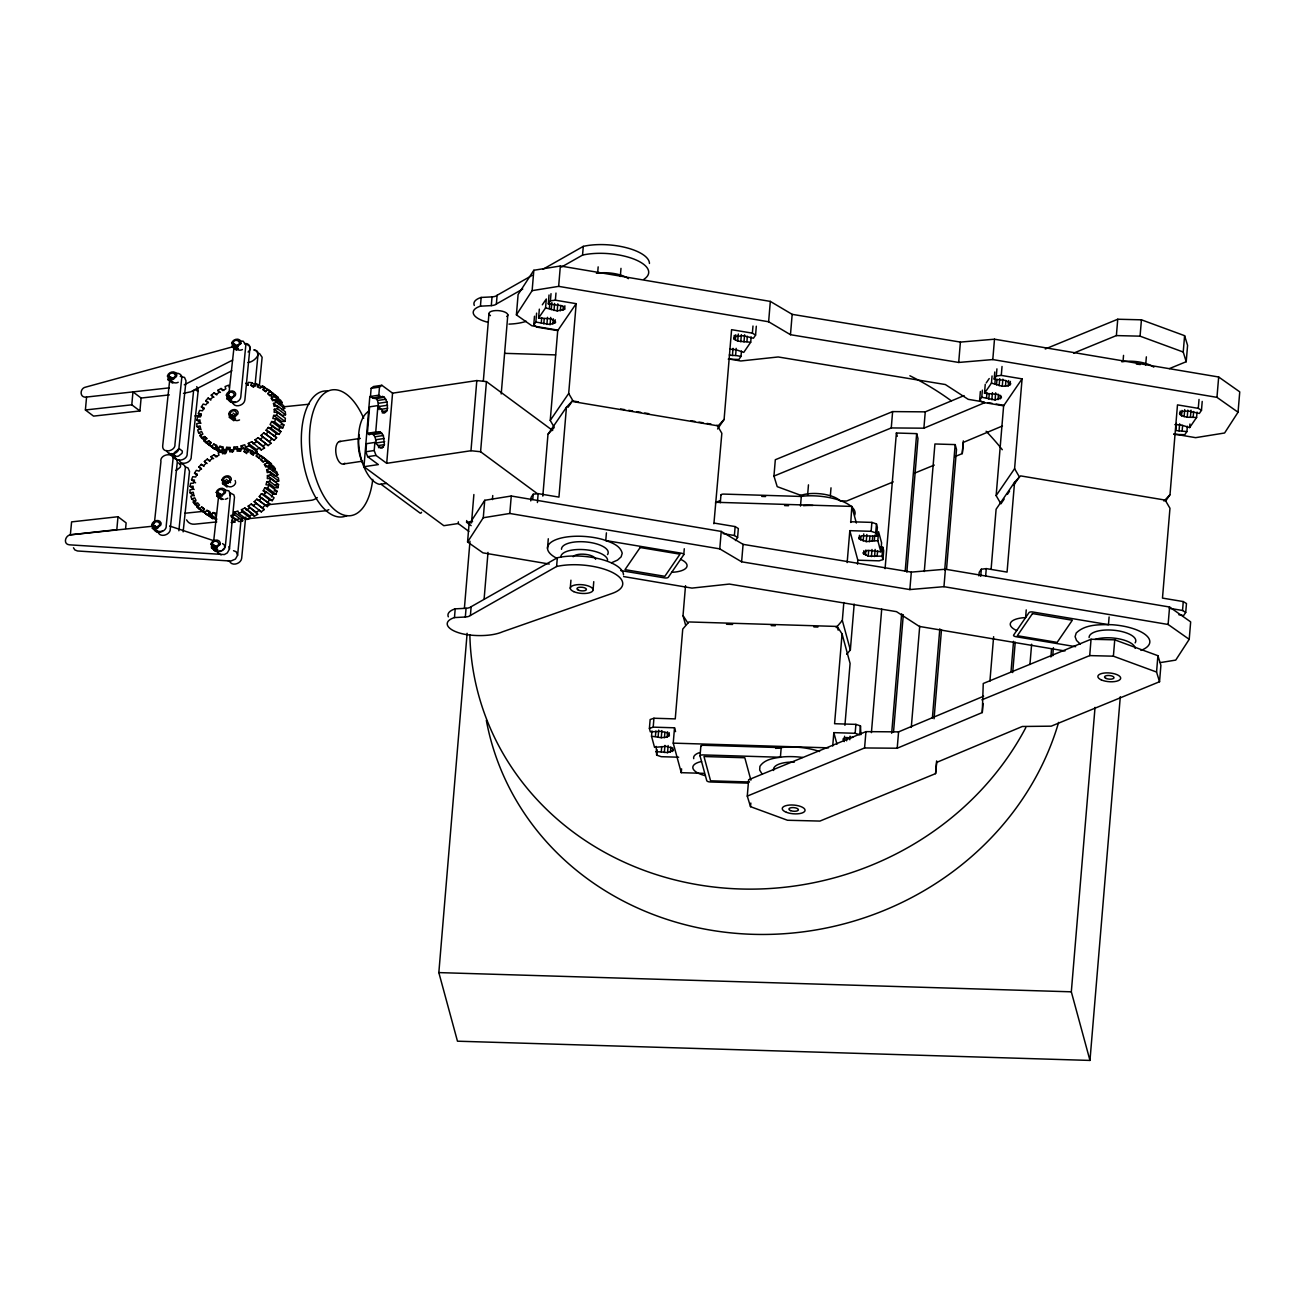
<?xml version="1.0" encoding="UTF-8"?>
<svg xmlns="http://www.w3.org/2000/svg" width="1305" height="1305" viewBox="0 0 1305 1305"><rect width="100%" height="100%" fill="white"/><g stroke="black" fill="none" stroke-linecap="round" stroke-linejoin="round"><path stroke-width="1.5" d="M379.168 409.574L377.536 400.488L376.052 398.547L372.904 398.237L370.457 396.426L371.126 388.335L373.507 386.525L381.859 385.285L392.56 393.164L476.814 380.571L486.439 381.598L552.684 430.52M382.773 396.508L381.256 396.981L378.825 395.187L369.804 396.573L363.965 466.717L378.352 464.58L367.651 456.685L365.84 451.775L366.526 443.684L374.878 442.428L380.62 448.055L382.202 448.088L384.404 444.63L383.376 435.511L380.391 432.037L369.136 434.581L367.39 433.276L369.592 406.834L377.944 405.578L384.078 412.804L386.835 410.863L387.52 408.334L387.014 402.022L384.404 397.307L382.773 396.508L374.421 397.764M153.941 527.351C153.517 535.442 167.122 532.456 166.241 525.491L172.88 460.453C175.18 451.481 159.226 453.977 160.923 461.791L154.365 523.387M174.886 455.282C174.462 463.357 188.067 460.388 187.186 453.422L193.629 390.358M267.443 475.591L275.6 481.741L278.699 481.039L270.543 474.89L267.443 475.591L267.313 478.609L270.38 478.429L278.536 484.579L278.047 487.63L274.964 487.825L266.824 481.675L265.975 484.742L268.912 485.069L277.052 491.218L275.861 494.269L272.924 493.943L264.784 487.793L263.251 490.794L265.975 492.85M274.295 409.313L282.451 415.463L285.534 414.762L277.394 408.628L274.295 409.313L274.164 412.347L277.231 412.152L285.387 418.301L284.882 421.368L281.815 421.548L273.659 415.414L272.827 418.481L275.747 418.807L283.903 424.941L282.712 427.991L279.776 427.665L271.636 421.531L270.102 424.517L280.934 431.482L279.091 434.402L276.415 433.586L268.259 427.436L266.122 430.242L276.595 437.681L274.181 440.34L263.708 432.917L261.033 435.43L271.048 443.276L268.145 445.592L258.113 437.746L255.013 439.867L264.524 448.072L261.228 449.948L251.718 441.743L248.293 443.39L249.092 445.723L257.232 451.873L253.708 453.243M537.138 493.502L480.583 451.742L470.975 450.731L386.704 463.324L376.019 455.429L374.209 450.535L374.878 442.428M377.504 433.325L375.742 432.037L377.944 405.578M378.825 395.187L379.494 387.096L381.859 385.285M386.704 463.324L392.56 393.164M468.903 531.429L458.218 523.533L458.365 521.821M454.466 617.575L465.33 617.02A8.809 3.36 4.8 0 0 470.42 615.438L556.599 566.5A41.14 15.693 4.8 0 1 611.866 572.177A41.14 15.693 4.8 0 1 612.061 593.465L502.425 631.848A36.556 13.947 4.8 0 1 466.097 634.556A25.268 9.641 4.8 0 1 448.137 626.498A25.268 9.641 4.8 0 1 454.466 617.575L455.2 608.848L466.064 608.293A8.809 3.36 4.8 0 0 471.138 606.711L557.317 557.773A41.14 15.693 4.8 0 1 600.431 559.127A41.14 15.693 4.8 0 1 623.48 574.852M487.564 322.188A25.268 9.641 4.8 0 1 480.436 306.169L481.154 297.442L492.034 296.887A8.809 3.36 4.8 0 0 497.107 295.289L532.277 275.322M470.975 450.731L476.814 380.571M471.154 525.67L466.57 522.294L466.717 520.565M549.275 564.037L482.964 552.847L467.565 541.999L469.017 524.545L484.742 500.288L511.266 496.014L721.225 531.429L743.083 544.348L911.314 572.112L945.407 569.225L1169.574 607.021L1190.666 621.881L1189.214 639.336L1175.74 660.102L1160.292 662.597M464.401 608.293L469.979 541.249M471.513 522.962L473.878 494.53M483.356 380.766L488.951 313.738M465.33 617.02L466.064 608.293M480.436 306.169L491.3 305.615L492.034 296.887M480.583 451.742L486.439 381.598M1120.294 696.74L1089.969 1060.427L457.468 1041.194L438.839 972.6L467.125 633.3M470.42 615.438L471.138 606.711M491.3 305.615A8.809 3.36 4.8 0 0 496.373 304.016L497.107 295.289M467.565 541.999L483.274 517.742L484.742 500.288M484.106 599.142L488.005 552.407M492.409 499.603L492.752 495.541M501.218 393.963L507.824 314.733M557.936 330.149L531.804 325.744L516.405 314.88L518.101 294.522L533.827 270.266L560.351 265.992L770.325 301.406L792.168 314.342L960.398 342.089L994.492 339.202L1218.674 376.998L1239.75 391.859L1238.054 412.217L1224.596 432.999L1195.625 437.664L1173.668 433.961M483.274 517.742L509.798 513.469L511.266 496.014M516.405 314.88L532.13 290.64L533.827 270.266M533.729 325.157L535.866 322.058L550.09 324.537L555.702 322.139L551.085 318.779L538.59 318.061L545.555 307.898L557.219 310.933L564.592 309.334L564.168 306.887L562.194 305.762L548.296 303.902L550.416 300.803L555.375 300.183L576.174 303.673L557.724 330.605L536.926 327.131L533.729 325.157L534.479 316.25M535.866 322.058L536.6 313.135M538.59 318.061L539.34 309.138M541.265 322.955L541.706 317.604M543.794 323.901L544.234 318.55M545.555 307.898L546.306 298.992L542.325 304.799M530.76 500.908L531.07 497.336L533.19 494.236L538.149 493.633L558.948 497.107L566.435 407.291L572.438 400.896L578.458 401.907M548.296 303.902L549.03 294.995M546.893 324.456L547.496 317.327M532.75 499.587L533.19 494.236M549.356 308.535L549.797 303.184M550.416 300.803L551.02 293.674M551.248 309.677L551.852 302.548M550.09 324.537L550.694 317.409M537.415 502.539L538.149 493.633M552.896 324.113L553.336 318.779M554.021 310.525L554.609 303.396M555.375 300.183L555.979 293.054M554.87 323.281L555.163 319.709M532.13 290.64L558.654 286.366L560.351 265.992M557.219 310.933L557.806 303.804M542.815 496.112L547.986 434.239L566.435 407.291M554.054 426.98L550.237 420.422L557.724 330.605M560.351 310.851L560.807 305.517M562.944 310.296L563.238 306.724M564.592 309.334L564.886 305.778M547.496 548.377L548.296 538.753M550.237 420.422L568.686 393.474L576.174 303.673M556.599 566.5L557.317 557.773M561.444 267.068L582.552 255.095L583.286 246.368A41.14 15.693 4.8 0 1 626.4 247.722A41.14 15.693 4.8 0 1 649.45 263.447M570.269 588.31L570.938 580.187M597.657 272.957L598.163 266.873M593.09 589.795L593.759 581.671M620.315 276.481L620.984 268.357M606.417 532.848L605.765 540.547L681.422 553.206A3.132 1.191 4.8 0 1 683.69 554.821L668.307 577.283A3.132 1.191 4.8 0 1 664.506 577.887L620.707 570.562M651.962 730.882L651.521 736.216L661.276 737.7L667.132 737.162L669.465 735.074L666.904 732.66L660.95 731.371L650.33 731.844L649.401 728.435L650.151 719.528L653.936 718.239L675.256 718.892L682.743 629.075L688.877 621.947L837.158 626.449L842.068 633.92L850.093 663.462L844.922 725.319M649.401 728.435L653.201 727.146L653.936 718.239M655.42 736.346L655.86 730.996M678.665 757.21L661.227 756.688L656.66 755.138L656.187 746.395M656.66 755.138L657.1 749.804M658.095 737.227L658.699 730.099M661.276 737.7L661.863 730.572M651.521 736.216L654.539 747.357L666.121 746.378L671.683 747.912L673.462 750.375L667.556 752.642L661.276 751.908L661.717 746.558M664.441 737.668L664.898 732.333M664.343 752.512L664.93 745.383M667.132 737.162L667.573 731.811M683.787 554.511L684.277 548.736M667.556 752.642L668.144 745.514M668.894 736.248L669.188 732.676M670.411 752.284L670.868 746.933M685.533 624.867L683.021 615.634L685.517 585.684M672.499 751.484L672.793 747.912M703.444 773.343L681.259 772.674L673.233 743.132L674.522 727.799L653.201 727.146M681.259 772.674L681.585 768.841M713.9 523.778L721.844 433.309L717.065 425.104M717.587 428.986L724.096 419.476L731.583 329.676L752.381 333.15L755.579 335.124L753.442 338.223L743.361 335.728L734.96 336.576L733.948 338.909L737.717 341.143L750.701 342.22L751.158 336.886M729.283 354.976L732.431 355.466L733.035 348.337M720.295 502.768L720.947 495.052M733.948 338.909L734.242 335.336M700.051 755.872L700.85 746.248M735.319 340.132L735.759 334.781M741.452 351.029L741.012 356.379L735.612 355.482L736.199 348.353M1189.214 639.336L1168.122 624.475L943.955 586.679L909.846 589.566L741.615 561.803L719.773 548.883L721.225 531.429M737.717 341.143L738.304 334.015M740.767 341.763L741.354 334.635M743.997 341.926L744.6 334.798M746.917 341.584L747.357 336.25M735.465 540.58L737.602 537.464L734.405 535.507L735.155 526.584L714.357 523.109M752.381 333.15L752.985 326.022M737.602 537.464L738.336 528.558L735.155 526.584M755.579 335.124L756.313 326.217M741.615 561.803L743.083 544.348M1238.054 412.217L1216.961 397.356L992.795 359.56L958.702 362.447L790.471 334.7L768.629 321.764L770.325 301.406M747.276 796.099L864.579 747.961L897.204 748.222L982.274 712.546L983.252 683.494L1091.062 639.254L1114.747 639.841L1157.91 655.697L1160.895 665.387L1159.541 681.732L1051.21 726.167L1022.321 726.477L936.713 762.381L935.571 773.62L819.932 821.073L787.502 820.258L750.522 806.669L747.276 796.099L748.63 779.754L865.949 731.632L898.574 731.877L983.644 696.218M801.237 495.476L777.209 486.651L773.947 476.08L775.317 459.735L892.62 411.597L925.261 411.858L964.085 395.578M750.522 806.669L750.832 803.048M790.471 334.7L792.168 314.342M800.487 506.079L801.303 496.455L804.304 496.031A37.486 14.29 4.8 0 1 854.644 515.23M807.616 495.003L808.464 484.856M830.339 495.949L831.008 487.825M846.684 654.278L850.354 650.004L842.329 620.462L843.829 602.502M847.157 562.586L849.816 530.662L871.136 531.314L875.704 532.848L876.634 536.257L861.952 535.719L858.902 537.627L859.179 538.867L866.243 541.624L877.825 540.645L880.842 551.77L867.923 550.319L862.899 552.928L868.217 556.191L882.033 556.158L882.963 559.568L879.162 560.84L857.842 560.204L849.816 530.662M850.762 522.473L851.839 506.422L716.722 502.311M832.721 746.052L833.83 732.643L855.15 733.279L859.718 734.829L860.452 725.906L855.901 724.373L834.58 723.72L842.068 633.92M859.179 538.867L859.473 535.311M850.354 650.004L854.188 604.101M857.515 564.184L857.842 560.204M860.68 540.074L860.974 536.518M844.629 736.232L844.188 741.583L842.981 739.103L844.237 738.043L852.817 737.374M863.16 541.037L863.747 533.908M846.635 740.832L846.929 737.276M863.6 554.185L863.894 550.628M849.783 739.739L850.077 736.167M866.243 541.624L866.83 534.495M865.476 555.343L865.916 549.992M868.217 556.191L868.657 550.841M869.456 541.722L869.897 536.388M871.136 531.314L871.887 522.392L850.566 521.755M855.15 733.279L855.901 724.373M872.295 541.347L872.735 535.996M871.414 556.615L872.001 549.487M874.317 540.531L874.758 535.181M875.704 532.848L876.454 523.941L871.887 522.392M874.562 556.55L875.149 549.421M876.634 536.257L877.368 527.351L876.454 523.941M860.941 734.666L860.452 725.906M877.825 540.645L878.559 531.722L881.593 542.864L880.842 551.77M877.172 556.012L877.613 550.661M864.579 747.961L865.949 731.632M773.947 476.08L891.266 427.942L892.62 411.597M882.033 556.158L882.784 547.235L879.537 547.138M882.963 559.568L883.697 550.645L882.784 547.235M871.414 732.643L881.707 609.158M885.084 568.654L896.388 433.015L916.665 433.635L917.986 438.529L906.845 572.145M891.674 733.263L901.641 613.823M905.181 571.296L916.665 433.635M893.517 732.089L903.305 614.671M909.846 589.566L911.314 572.112M897.204 748.222L898.574 731.877M891.266 427.942L923.891 428.187L925.261 411.858M911.282 727.423L919.715 626.188M924.283 571.525L934.918 443.977L955.178 444.597L956.516 449.491L946.549 568.947M958.702 362.447L960.398 342.089M932.39 717.913L939.812 628.831M944.706 570.122L955.178 444.597M943.955 586.679L945.407 569.225M934.054 718.761L941.492 629.679M935.571 773.62L936.631 760.913M954.787 456.652L962.258 453.602L963.318 440.894M979.631 400.358L981.768 397.258L995.079 399.95L1001.392 397.829L1001.261 396.573L997.493 394.355L984.508 393.262L991.457 383.099L1002.273 386.28L1008.194 385.856L1010.804 383.833L1005.91 380.522L994.198 379.103L996.319 376.003L1001.278 375.4L1022.076 378.874L1003.627 405.822L982.828 402.332L979.631 400.358L980.381 391.451M981.768 397.258L982.355 390.13M984.508 393.262L985.242 384.355M986.515 398.058L986.955 392.707M988.831 399.085L989.272 393.735M992.795 359.56L994.492 339.202M991.457 383.099L992.061 375.971M991.833 399.754L992.436 392.626M994.198 379.103L994.785 371.974M978.897 575.897L979.19 572.324L981.311 569.225L986.27 568.605L1007.069 572.096L1014.556 482.279L1020.559 475.885L1165.186 500.092L1169.965 508.281L1162.478 598.098L1183.276 601.572L1186.473 603.546L1185.723 612.453L1183.602 615.569L1178.855 614.769M994.867 383.67L995.323 378.336M996.319 376.003L996.922 368.875M995.079 399.95L995.666 392.821M996.531 384.861L996.987 379.51M980.724 576.353L981.311 569.225M998.031 399.656L998.488 394.322M999.141 385.774L999.728 378.646M1001.278 375.4L1002.028 366.477M1000.25 398.906L1000.56 395.35M985.683 575.733L986.27 568.605M1002.273 386.28L1002.86 379.151M1004.165 499.065L1000.919 503.828L996.139 495.623L1003.627 405.822M1005.454 386.313L1005.894 380.962M991.115 569.094L996.106 509.227L1014.556 482.279M1008.194 385.856L1008.635 380.522M982.274 712.546L983.04 703.477M1010.07 384.991L1010.364 381.435M989.908 681.226L993.627 636.693M996.139 495.623L1014.589 468.674L1022.076 378.874M1011.016 671.716L1013.545 641.359M1012.696 672.581L1015.225 642.207M1026.236 609.892L1025.6 617.608A21.043 8.026 4.8 0 0 1010.886 622.355A21.043 8.026 4.8 0 0 1016.726 630.543M1029.939 664.473L1031.635 644.23M1050.884 656.986L1051.569 648.895M1052.727 655.811L1053.396 647.72M981.898 699.839L1089.708 655.599L1091.062 639.254M1073.64 353.117L1116.379 335.581L1117.749 319.236L1141.435 319.823L1184.597 335.679L1187.583 345.368L1186.212 361.713L1169.41 368.597M1123.034 361.469L1123.54 355.384M1089.969 1060.427L1071.323 991.816L1095.042 707.375M1109.103 616.955L1108.467 624.655L1032.81 611.996A3.132 1.191 4.8 0 0 1029.025 612.6L1013.626 635.078A3.132 1.191 4.8 0 0 1015.894 636.693L1075.63 646.676M1159.541 681.732L1156.556 672.042L1113.393 656.187L1114.747 639.841M1186.212 361.713L1183.227 352.024L1140.064 336.168L1141.435 319.823M1145.676 364.976L1146.361 356.852M1165.659 501.022L1169.998 494.693L1177.485 404.876L1198.284 408.351L1201.481 410.325L1199.344 413.44L1188.317 411.026L1182.314 411.369L1179.508 413.342L1181.547 415.789L1187.24 417.241L1196.603 417.437L1197.06 412.086M1176.441 423.407L1175.838 430.536L1186.914 431.58L1187.354 426.246M1156.556 672.042L1157.91 655.697M1183.227 352.024L1184.597 335.679M1179.932 414.599L1180.226 411.026M1179.051 430.911L1179.655 423.782M1181.547 415.789L1181.987 410.439M1182.167 430.797L1182.607 425.446M1184.124 416.719L1184.712 409.591M1168.122 624.475L1169.574 607.021M1187.24 417.241L1187.827 410.113M1174.843 424.631L1181.188 424.973L1189.654 427.583L1189.948 424.027M1190.421 417.29L1191.025 410.162M1193.194 416.866L1193.635 411.515M1198.284 408.351L1199.034 399.444M1185.723 612.453L1182.542 610.479L1183.276 601.572M1201.481 410.325L1202.215 401.418M1216.961 397.356L1218.674 376.998M139.929 410.961L131.789 404.811L132.963 391.892L141.103 398.041L139.929 410.961L93.536 416.116L85.396 409.982L86.57 397.046L169.259 387.862M152.587 526.225L70.356 534.822L71.596 521.886L117.988 516.731L116.814 529.667L70.405 534.822C65.185 535.49 62.934 544.201 69.312 544.821L224.346 554.56L227.266 552.945L229.452 549.095L234.492 497.172L233.856 494.84L230.43 493.029M125.623 528.427L126.128 522.881L117.988 516.731M73.472 547.757L74.825 549.911L77.468 550.971L230.887 561.052L235.406 559.078L237.608 555.229L241.099 519.292M254.948 386.15L258.047 354.21L256.547 350.98L253.986 350.066M245.552 518.379L241.67 558.312C241.082 563.842 231.523 566.794 229.386 560.889L227.869 560.661M259.418 385.236L262.126 357.276L259.45 353.443M962.258 453.602L963.384 442.362L1002.468 425.968M178.867 530.776L185.098 469.67C186.648 466.293 183.01 463.128 179.715 463.83M183.14 531.869L189.502 471.382L188.018 467.94L185.375 466.896M196.745 386.639L198.23 390.097L191.264 456.489C191.884 462.737 180.71 466.374 178.916 459.686M169.65 380.489L162.668 446.065C162.244 454.14 175.849 451.171 174.968 444.206L181.607 379.168C183.434 374.992 178.116 372.023 174.593 373.67M228.864 394.192L234.084 346.526M213.661 541.33L218.669 495.639M200.986 423.195L196.924 420.128L197.414 417.062L200.481 416.882L201.329 413.816L198.393 413.489L199.583 410.439L202.52 410.765L204.037 407.764L201.362 406.948L203.205 404.028L205.88 404.844L208.017 402.038L205.701 400.749L208.115 398.09L210.448 399.379L213.123 396.867L211.247 395.154L214.151 392.838L216.875 394.877M194.151 489.473L190.073 486.406L190.563 483.339L193.629 483.144L194.478 480.077L191.541 479.751L192.732 476.717L195.668 477.026L197.202 474.041L194.51 473.209L196.354 470.306L199.029 471.121L201.182 468.316L198.849 467.027L201.28 464.352L203.596 465.64L206.272 463.128L204.396 461.432L207.299 459.099L210.023 461.154M232.551 452.085L229.827 450.029L230.251 447.436L226.695 447.354L225.683 449.948L222.225 449.556L223.237 446.979L219.925 446.294L218.359 448.773L215.195 447.811L216.761 445.331L213.808 444.075L211.753 446.359L209.012 444.842L211.067 442.574L208.588 440.796L206.108 442.77L203.906 440.764L206.369 438.79L204.461 436.555L201.671 438.17L200.073 435.74L202.862 434.141L201.59 431.547L198.588 432.705L197.659 429.965L200.66 428.79L200.073 425.936L196.99 426.621L196.761 423.668L199.861 422.967L199.991 419.949L196.924 420.128M240.414 451.253L237.706 449.197L237.51 446.685L233.872 447.207L233.448 449.817L229.827 450.029M207.299 459.099L209.175 460.812L212.291 458.691L210.937 456.636L214.216 454.744L215.57 456.815L218.995 455.168L218.212 452.835L221.752 451.465L222.535 453.797L226.14 452.688L225.944 450.176L229.598 449.36L229.794 451.873L233.432 451.351L233.856 448.757L237.477 448.529L237.053 451.122L240.609 451.204L241.621 448.61L245.079 449.002L249.141 452.068M231.132 522.457L234.753 522.228L235.161 519.618L231.083 516.552M284.882 421.368L276.742 415.218L277.231 412.152M278.047 487.63L269.89 481.496L270.38 478.429M173.222 379.315L168.851 376.019C169.65 370.359 178.964 373.899 173.793 377.895M157.905 527.954L153.174 524.626C153.957 518.966 163.288 522.489 158.117 526.502M237.999 345.173L237.428 346.575L233.057 343.297C234.46 336.576 243.905 342.905 236.89 345.482A4.404 3.605 -49.4 0 1 235.112 345.629L234.101 345.254L234.884 344.422L237.804 346.608M230.626 397.258L227.706 395.072C229.158 388.923 237.934 393.637 232.257 397.634M230.169 413.669C232.421 407.16 240.087 412.804 234.541 416.964L228.783 413.75C229.403 409.737 236.254 407.617 237.983 411.842A3.426 2.806 -49.4 0 1 237.673 414.272L234.329 416.98A6.215 5.073 -49.4 0 1 231.735 417.192L229.419 417.421L233.791 420.716L234.655 419.933L230.284 416.638M222.013 495.688L217.641 492.409C219.044 485.688 228.506 492.018 221.491 494.595A4.404 3.605 -49.4 0 1 219.697 494.742L218.685 494.367L219.468 493.535L222.388 495.721M226.238 482.132L223.334 479.946C224.77 473.797 233.546 478.511 227.886 482.524M217.25 546.061L216.663 547.464L212.291 544.185C213.694 537.464 223.155 543.794 216.141 546.371A4.404 3.605 -49.4 0 1 214.346 546.518L213.335 546.143L214.118 545.311L217.038 547.496M170.368 378.303L167.464 376.101C168.084 372.088 174.919 369.968 176.664 374.192A3.426 2.806 -49.4 0 1 176.338 376.623L172.994 379.331A6.215 5.073 -49.4 0 1 170.4 379.543L168.084 379.771L172.456 383.066L174.005 382.626M158.623 525.882L157.008 526.812A4.404 3.605 -49.4 0 1 155.213 526.959L151.772 524.708C152.391 520.695 159.243 518.574 160.972 522.799A3.426 2.806 -49.4 0 1 160.662 525.23L157.318 527.938A6.215 5.073 -49.4 0 1 154.724 528.15L152.408 528.378L156.779 531.673L159.096 531.429A6.215 5.073 -49.4 0 0 161.673 531.233L162.521 530.89M238.456 348.549L231.67 343.378C232.29 339.365 239.125 337.245 240.87 341.47A3.426 2.806 -49.4 0 1 240.56 343.884L237.2 346.608A6.215 5.073 -49.4 0 1 234.606 346.82L232.306 347.048L236.662 350.344M231.654 399.232L226.32 395.154C226.94 391.141 233.774 389.021 235.52 393.245A3.426 2.806 -49.4 0 1 235.21 395.66L231.85 398.384A6.215 5.073 -49.4 0 1 229.256 398.58L226.956 398.824L231.311 402.119M219.175 494.677L216.255 492.491C216.875 488.478 223.726 486.357 225.455 490.582A3.426 2.806 -49.4 0 1 225.145 492.996L221.801 495.721A6.215 5.073 -49.4 0 1 219.207 495.933L216.891 496.161L221.263 499.456L223.579 499.211M230.381 480.354L227.168 482.132A4.404 3.605 -49.4 0 1 225.374 482.279L221.932 480.028C222.568 476.015 229.403 473.894 231.132 478.119A3.426 2.806 -49.4 0 1 230.822 480.55L227.478 483.258A6.215 5.073 -49.4 0 1 224.884 483.47L222.568 483.698L226.94 486.993L227.804 486.194L223.432 482.899M217.707 549.438L210.904 544.267C211.524 540.254 218.375 538.133 220.105 542.358A3.426 2.806 -49.4 0 1 219.795 544.772L216.451 547.496A6.215 5.073 -49.4 0 1 213.857 547.692L211.541 547.937L215.912 551.232M247.461 384.926L248.472 382.349L251.93 382.724L255.992 385.791M253.627 387.357L250.919 385.318L251.93 382.724M215.374 515.834L216.385 513.24L213.074 512.571L211.508 515.051L208.343 514.072L209.909 511.609L206.957 510.353L204.901 512.62L202.161 511.103L204.216 508.836L201.737 507.074L199.257 509.048L197.055 507.025L199.518 505.051L197.61 502.833L194.82 504.431L193.222 502.017L196.011 500.402L194.739 497.809L191.737 498.983L190.807 496.243L193.809 495.068L193.222 492.197L190.139 492.899L189.91 489.93L193.01 489.245L193.14 486.21L190.073 486.406M246.776 453.634L244.068 451.579L245.079 449.002M282.712 427.991L274.556 421.841L275.747 418.807M275.861 494.269L267.721 488.119L268.912 485.069M279.776 427.665L278.259 430.666L280.934 431.482M271.407 496.944L272.924 493.943M227.282 482.1L230.43 479.832M234.753 484.547L235.194 483.829A3.426 2.806 -49.4 0 0 235.601 482.361M264.377 388.58L255.796 383.507L254.23 385.986L250.919 385.318M258.945 384.486L257.395 386.949L260.348 388.205L262.403 385.937L278.389 397.666L268.031 389.51L265.568 391.484L263.088 389.722L265.143 387.455M253.252 455.282L250.544 453.226L252.11 450.747L256.171 453.83M268.259 427.436L270.951 428.252L272.794 425.348M261.424 493.714L264.099 494.53L265.943 491.61L274.083 497.76L272.239 500.68L269.564 499.848L261.424 493.714L259.271 496.52L269.744 503.942L267.329 506.617L256.857 499.179L254.181 501.691L264.197 509.554L261.294 511.87L251.278 504.024L248.162 506.128L257.672 514.333L254.377 516.225L244.883 508.02L241.458 509.668L242.241 512L250.397 518.134L246.857 519.521L238.701 513.371L237.918 511.038L234.313 512.147L234.508 514.659L242.648 520.809L239.011 521.625L232.208 516.503M568.083 407.242L572.438 400.896M741.012 356.379L738.875 359.479L728.255 359.152M750.701 342.22L743.752 352.383L736.069 349.724L729.756 349.169M986.237 382.903L989.223 378.548M1007.427 494.318L1009.597 491.137M1013.936 484.808L1019.368 476.88L1014.589 468.674M1186.914 431.58L1184.777 434.696L1174.157 434.353M1189.654 427.583L1196.603 417.437M274.278 436.392L276.415 433.586M267.427 502.653L269.564 499.848M836.211 627.607L842.329 620.462M223.726 548.769L222.437 549.976M263.708 432.917L266.024 434.206L268.455 431.531L276.595 437.681M258.292 453.732L256.237 456L258.716 457.761L261.196 455.788L271.554 463.944L255.552 452.215L253.496 454.483L250.544 453.226M256.857 499.179L259.173 500.468L261.604 497.809L269.744 503.942M248.081 352.007C252.305 349.169 249.516 342.465 244.508 343.672M547.986 434.239L553.973 427.844M724.096 419.476L718.109 425.87L573.466 401.679L568.686 393.474M1164.011 501.087L1169.998 494.693M173.581 379.347L170.678 377.145L169.878 377.977L170.89 378.352A4.404 3.605 -49.4 0 0 172.684 378.222L174.315 377.292M234.916 416.996L231.996 414.794L231.213 415.643L232.225 416.001A4.404 3.605 -49.4 0 0 234.019 415.871L237.233 414.077M228.065 483.274L225.161 481.072L224.835 482.132M369.136 434.581L370.457 433.325M261.033 435.43L269.173 441.563L271.848 439.051M254.181 501.691L262.321 507.841L265.013 505.329M169.291 453.226L173.647 456.522L175.963 456.293A6.215 5.073 -49.4 0 0 178.557 456.081L181.901 453.373A3.426 2.806 -49.4 0 0 182.227 450.943L179.209 448.643M234.166 485.183L232.681 486.21M279.449 404.289L282.223 402.69L280.624 400.26L272.484 394.126L269.695 395.725L267.77 393.506L270.249 391.533L268.031 389.51M259.989 439.459L262.909 437.126M272.598 470.567L275.388 468.968L273.789 466.538L265.633 460.388L262.843 462.003L260.935 459.768L263.398 457.794M256.057 503.404L253.154 505.72L251.278 504.024M233.171 396.329L231.54 397.258A4.404 3.605 -49.4 0 1 229.762 397.405L228.75 397.03L229.533 396.198L226.891 396.704L226.956 398.824M255.013 439.867L263.153 446L266.269 443.896L268.145 445.592M248.162 506.128L256.302 512.278L259.418 510.157L261.294 511.87M227.788 498.216L226.156 499.016A6.215 5.073 -49.4 0 1 225.292 499.228M214.151 392.838L216.026 394.534L219.142 392.43L217.788 390.358L221.067 388.482L223.775 390.521M281.635 409.64L284.637 408.465L283.707 405.725L275.567 399.575L272.566 400.749L271.293 398.156L274.083 396.541L282.223 402.69M253.088 443.814L256.367 441.922M277.802 474.743L269.646 468.593L266.644 469.767L274.8 475.901L277.802 474.743L276.872 471.986L268.716 465.852L265.714 467.011L264.442 464.417L267.231 462.818L275.388 468.968M246.237 510.076L249.516 508.2M542.831 269.336L583.286 246.368M496.373 304.016L522.75 289.041M184.299 384.779L232.649 360.066M231.833 370.783L190.661 391.843L183.467 393.327M247.95 362.545C253.676 362.382 263.822 352.415 254.23 349.805M248.293 443.39L256.449 449.54L259.874 447.892L261.228 449.948M241.458 509.668L249.598 515.801L253.023 514.17L254.377 516.225M236.466 413.75L234.035 417.176M611.719 562.683L617.526 560.09L621.115 556.876L622.224 553.238C620.038 544.789 610.251 542.195 603.024 539.569A37.486 14.29 4.8 0 0 555.587 539.813A37.486 14.29 4.8 0 0 557.186 558.458M218.539 544.935L220.202 544.397M923.891 428.187L984.916 402.609M1045.256 348.973L1117.749 319.236M893.24 481.904L846.619 501.038L840.534 500.892M913.761 473.487L934.282 465.069M242.42 349.561L241.572 349.903A6.215 5.073 -49.4 0 1 238.978 350.099L238.211 349.887M178.214 382.283L177.366 382.626A6.215 5.073 -49.4 0 1 174.772 382.838M239.533 419.933L238.685 420.275A6.215 5.073 -49.4 0 1 236.107 420.487L235.324 420.275M174.185 452.786L177.545 450.078A3.426 2.806 -49.4 0 0 177.823 449.344M285.534 414.762L285.322 411.809L277.166 405.659L274.066 406.361L273.495 403.49L276.497 402.315L284.637 408.465M237.706 449.197L241.343 448.382L241.164 445.87L244.769 444.76L245.552 447.093L249.092 445.723M238.701 513.371L242.241 512M234.313 512.147L242.469 518.281L246.074 517.188M233.073 346.706L85.885 387.063C79.556 387.993 79.295 398.335 86.57 397.046M238.733 341.241L243.154 341.143L245.829 344.993L240.789 396.899C240.365 403.066 228.62 405.464 228.424 398.172M278.699 481.039L278.471 478.087L270.314 471.937L267.231 472.622L266.644 469.767M230.855 515.475L234.508 514.659M240.12 343.704L240.968 343.525M234.884 344.422L232.241 344.928L232.306 347.048M170.678 377.145L168.035 377.651L168.084 379.771M229.419 417.421L229.354 415.3L231.996 414.794M225.161 481.072L222.519 481.578L222.568 483.698M219.468 493.535L216.826 494.04L216.891 496.161M152.408 528.378L152.342 526.258L154.985 525.752L154.675 526.812M214.118 545.311L211.475 545.816L211.541 547.937M371.126 388.335L379.494 387.096M372.904 398.237L381.256 396.981M376.052 398.547L384.404 397.307M377.536 400.488L385.905 399.248M378.662 403.278L387.014 402.022M379.233 406.475L387.585 405.219M380.832 409.33L387.52 408.334M381.81 411.613L386.835 410.863M382.267 412.935L385.611 412.429M367.39 433.276L375.742 432.037M372.121 433.064L378.809 432.069M380.391 432.037L372.039 433.293L375.024 436.767L376.329 442.933L384.681 441.677M373.638 434.5L382.006 433.26M339.398 441.53L360.343 438.398M375.024 436.767L383.376 435.511M375.971 439.72L384.322 438.48M377.716 445.625L384.404 444.63M378.515 447.631L383.54 446.881M365.84 451.775L374.209 450.535M367.651 456.685L376.019 455.429M343.574 463.993L362.611 461.154M369.038 411.222A37.486 18.221 81.5 0 0 359.267 449.524A37.486 18.221 81.5 0 0 379.396 484.318L386.492 483.454M458.218 523.533L443.83 525.687L363.965 466.717M466.57 522.294L472.589 521.396M235.161 519.618L238.815 519.096M775.643 748.401L784.207 747.227A37.486 14.29 4.8 0 1 819.589 751.517M141.103 398.041L169.34 394.893M85.396 409.982L131.789 404.811M194.869 415.92L200.872 415.3M282.973 406.883L309.008 404.224M184.804 513.256L204.836 511.201M264.915 505.051L310.965 500.337A11.288 9.217 -49.4 0 0 317.278 497.564M216.761 521.918L194.739 524.17A11.125 9.086 -49.4 0 1 186.599 519.879M244.802 519.047L324.912 510.842A11.288 9.217 -49.4 0 0 328.811 509.651M273.659 415.414L276.742 415.218M266.824 481.675L269.89 481.496M275.453 484.759L278.536 484.579M231.67 343.378L233.057 343.297M167.464 376.101L168.851 376.019M226.32 395.154L227.706 395.072M221.932 480.028L223.334 479.946M216.255 492.491L217.641 492.409M151.772 524.708L153.174 524.626M210.904 544.267L212.291 544.185M224.852 489.995L228.913 490.876L230.414 494.106L225.374 546.012C224.966 552.178 213.204 554.576 213.009 547.284M180.286 376.395L184.527 377.422L186.011 380.881L179.03 447.272C179.666 453.52 168.476 457.158 166.697 450.47M732.431 355.466L735.612 355.482M1116.379 335.581L1140.064 336.168M1089.708 655.599L1113.393 656.187M504.741 353.345L555.587 354.895M801.303 496.455L723.737 494.089A3.132 1.191 4.8 0 0 720.964 495.215M761.696 496.422L765.595 496.553M784.582 505.59L788.563 505.72M726.526 624.263L732.611 624.459M771.206 625.617L775.268 625.748M813.863 626.922L817.925 627.036M673.233 743.132L828.512 747.847M655.73 751.729L661.276 751.908M749.462 781.989L710.573 780.814L703.982 756.525L744.812 757.765L750.897 780.178M747.977 783.13L710.197 781.972A3.132 1.191 4.8 0 1 706.755 780.667L700.067 756.035A3.132 1.191 4.8 0 1 702.84 754.91L780.406 757.259L781.206 747.635L703.656 745.286A3.132 1.191 4.8 0 0 700.867 746.395M438.839 972.6L1071.323 991.816M271.636 421.531L274.556 421.841M280.967 424.614L283.903 424.941M264.784 487.793L267.721 488.119M274.115 490.892L277.052 491.218M558.654 286.366L768.629 321.764M728.745 358.94L740.8 360.979L778.188 356.966L945.342 384.535L968.212 399.33L984.166 402.022M988.162 402.69L992.143 403.359M996.139 404.028L1004.116 405.382M620.642 408.971L624.655 409.64M628.684 410.308L632.697 410.993M636.71 411.662L640.722 412.331M644.752 413L648.764 413.669M690.949 420.732L694.961 421.401M698.991 422.086L703.004 422.755M707.016 423.424L711.046 424.092M723.068 533.598L734.405 535.507M1169.296 608.277L1182.542 610.479M509.798 513.469L719.773 548.883M623.627 576.565L691.96 588.098L729.332 584.069L896.502 611.654L919.356 626.433L1064.978 650.983M244.068 451.579L247.379 452.264L248.945 449.785L252.11 450.747M245.846 343.916L249.271 345.727L249.907 348.06L244.867 399.983C244.263 405.512 234.704 408.465 232.567 402.56M173.157 457.68L176.681 459.67L177.284 462.166L170.303 528.574C170.939 534.822 159.748 538.459 157.97 531.771M233.53 550.71L236.172 551.754L237.608 555.229M221.149 554.886L217.658 552.863M232.861 401.663L233.628 401.875A6.215 5.073 -49.4 0 0 235.34 401.891M228.473 486.537L229.256 486.765A6.215 5.073 -49.4 0 0 231.85 486.553M217.446 550.775L218.229 550.987A6.215 5.073 -49.4 0 0 220.806 550.792M263.251 490.794L265.943 491.61M169.617 526.013L213.841 540.727M178.508 462.884L180.449 464.923A3.426 2.806 -49.4 0 1 180.139 467.353L176.779 470.061A6.215 5.073 -49.4 0 1 175.914 470.273M222.535 543.614L224.085 544.789M273.283 393.588L262.403 385.937M266.122 430.242L268.455 431.531M266.432 459.866L255.552 452.215M259.271 496.52L261.604 497.809M381.076 484.269L419.965 512.979A3.132 1.533 81.5 0 0 421.548 512.261M233.171 346.249L237.526 349.544M255.796 383.507L258.504 385.562M263.088 389.722L265.796 391.761M267.77 393.506L271.848 396.573M271.293 398.156L275.371 401.222M273.495 403.49L278.927 407.584M245.683 383.279L248.39 385.334M271.473 425.544L276.905 429.639M270.951 428.252L279.091 434.402M217.788 390.358L220.496 392.413M227.82 398.025L232.176 401.32M266.024 434.206L274.181 440.34M211.247 395.154L213.955 397.209M233.008 413.065L235.96 415.3M208.115 398.09L210.839 400.129M228.783 413.75L235.585 418.921M195.179 389.412L197.903 391.451M229.354 415.3L232.274 417.502M258.113 437.746L266.269 443.896M205.701 400.749L208.425 402.805M168.949 378.988L173.32 382.283M251.718 441.743L254.442 443.798M201.362 406.948L204.086 408.987M245.552 447.093L252.354 452.215M256.237 456L260.315 459.066M260.935 459.768L263.643 461.823M198.393 413.489L201.117 415.528M241.164 445.87L247.95 450.992M264.442 464.417L268.52 467.5M237.477 448.529L240.185 450.568M233.872 447.207L236.58 449.263M229.598 449.36L232.306 451.4M226.695 447.354L229.403 449.393M196.99 426.621L201.052 429.688M219.925 446.294L226.711 451.416M222.225 449.556L226.303 452.639M204.461 436.555L207.169 438.611M213.808 444.075L217.87 447.158M198.588 432.705L201.296 434.761M208.588 440.796L211.296 442.852M218.359 448.773L225.145 453.895M221.752 451.465L224.46 453.504M200.073 435.74L205.505 439.834M215.195 447.811L220.627 451.905M201.671 438.17L209.811 444.304M211.753 446.359L219.893 452.492L203.906 440.764M206.108 442.77L214.265 448.92L212.046 446.897M214.216 454.744L216.94 456.799M264.099 494.53L272.239 500.68M210.937 456.636L213.645 458.691M259.173 500.468L267.329 506.617M204.396 461.432L207.12 463.471M226.156 479.343L230.594 482.687M201.28 464.352L203.988 466.407M198.849 467.027L201.574 469.082M244.883 508.02L253.023 514.17M171.608 453.536L174.511 455.722M194.51 473.209L197.234 475.265M217.756 495.362L222.127 498.657M191.541 479.751L195.62 482.834M232.029 520.173L234.753 522.228M190.139 492.899L194.2 495.965M213.074 512.571L215.782 514.61M206.957 510.353L211.035 513.436M191.737 498.983L195.815 502.05M201.737 507.074L204.445 509.113M211.508 515.051L216.94 519.145M193.222 502.017L197.3 505.084M208.343 514.072L216.5 520.222M194.82 504.431L198.898 507.515M197.055 507.025L213.041 518.77L199.257 509.048M212.405 547.138L216.777 550.433M152.342 526.258L155.262 528.443M153.272 527.579L157.644 530.874M269.173 441.563L271.048 443.276M262.321 507.841L264.197 509.554M205.211 513.175L207.413 515.181M1080.393 644.181L1076.527 640.461L1075.092 636.661L1076.201 633.023C1085.434 623.969 1099.821 624.622 1111.844 624.703A37.486 14.29 4.8 0 1 1146.247 635.372A37.486 14.29 4.8 0 1 1140.945 650.396M272.484 394.126L274.083 396.541M263.153 446L264.524 448.072M221.067 388.482L222.421 390.538L225.847 388.89L225.064 386.557L228.587 385.187L229.386 387.52M265.633 460.388L267.231 462.818M256.302 512.278L257.672 514.333M683.021 615.634L687.931 623.089M761.973 773.865L759.673 770.064L759.918 766.329C764.975 758.743 775.17 758.009 783.408 756.851A37.486 14.29 4.8 0 1 802.64 757.438M235.112 480.55L235.504 481.415M229.435 493.013L229.827 493.877A3.426 2.806 -49.4 0 1 229.794 495.557M228.897 546.583L229.452 549.095M275.567 399.575L276.497 402.315M268.716 465.852L269.646 468.593M256.449 449.54L257.232 451.873M249.598 515.801L250.397 518.134M896.388 433.015L897.285 436.278M851.839 506.422L856.357 523.028M837.158 626.449L838.153 630.152M833.83 732.643L836.962 744.16M674.522 727.799L675.566 731.632M277.166 405.659L277.394 408.628M270.314 471.937L270.543 474.89M242.469 518.281L242.648 520.809M173.598 454.401L173.647 456.522M1058.616 722.383A295.077 270.2 -15.2 0 1 761.321 934.462A295.077 270.2 -15.2 0 1 486.325 720.311M1025.812 727.586A295.077 270.2 -15.2 0 1 698.762 884.888A295.077 270.2 -15.2 0 1 469.849 634.654M909.879 375.758A295.077 270.2 -15.2 0 1 951.198 400.749M986.123 431.237A295.077 270.2 -15.2 0 1 1002.305 449.719M490.435 315.631A9.478 3.621 4.8 0 1 497.955 310.59A9.478 3.621 4.8 0 1 506.78 316.495M372.757 479.375A63.586 30.912 81.5 0 1 329.17 504.04A63.586 30.912 81.5 0 1 314.75 407.242A63.586 30.912 81.5 0 1 363.671 418.285M347.048 515.54A63.586 30.912 81.5 0 1 302.874 459.523A63.586 30.912 81.5 0 1 327.49 390.994M1089.104 637.574A23.425 8.939 4.8 0 1 1115.123 630.38A23.425 8.939 4.8 0 1 1135.122 642.876M1095.025 639.45A23.425 8.939 4.8 0 1 1120.391 639.156A23.425 8.939 4.8 0 1 1135.154 648.389M1136.41 364.079A37.486 14.29 4.8 0 1 1140.293 364.568M1121.762 361.779A23.425 8.939 4.8 0 1 1153.799 367.145M680.59 559.356A21.043 8.026 4.8 0 1 686.446 567.545A21.043 8.026 4.8 0 1 671.732 572.291M561.509 549.291A23.425 8.939 4.8 0 1 587.544 542.097A23.425 8.939 4.8 0 1 607.526 554.592M573.14 556.746A11.451 4.372 4.8 0 1 585.521 554.348A11.451 4.372 4.8 0 1 595.635 559.339M560.856 557.088A23.425 8.939 4.8 0 1 583.841 549.617A23.425 8.939 4.8 0 1 607.575 560.122M596.385 273.283A23.425 8.939 4.8 0 1 628.423 278.65M224.476 545.637A3.426 2.806 -49.4 0 1 224.444 547.333M344.879 463.193A11.451 5.563 81.5 0 1 336.119 454.401A11.451 5.563 81.5 0 1 340.866 441.498M362.676 462.884A23.425 11.386 81.5 0 1 359.267 434.614M526.209 321.291A36.556 13.947 4.8 0 1 508.966 324.113M582.552 255.095A41.14 15.693 4.8 0 1 634.165 259.173A41.14 15.693 4.8 0 1 643.871 279.303M474.302 305.419A25.268 9.641 4.8 0 1 481.154 297.442M448.333 616.825A25.268 9.641 4.8 0 1 455.2 608.848M693.738 758.662A21.043 8.026 4.8 0 1 699.578 752.61M705.401 775.692A21.043 8.026 4.8 0 1 692.939 768.286A21.043 8.026 4.8 0 1 701.552 761.516M773.62 770.488A23.425 8.939 4.8 0 1 794.37 762.104M803.505 505.671A37.486 14.29 4.8 0 1 812.982 505.459M800.21 495.655A23.425 8.939 4.8 0 1 840.175 500.908M715.401 502.947A21.043 8.026 4.8 0 1 719.528 500.908M640.168 547.513L624.997 569.649L664.832 576.321L680.003 554.168L640.168 547.513M1032.5 613.578L1017.313 635.714L1057.148 642.386L1072.319 620.234L1032.5 613.578M1105.955 678.404A4.78 1.827 4.8 0 0 1113.899 678.094A4.78 1.827 4.8 0 0 1107.961 675.468A4.78 1.827 4.8 0 0 1105.955 678.404M1101.322 679.905A11.451 4.372 4.8 0 0 1120.342 679.187A11.451 4.372 4.8 0 0 1106.134 672.891A11.451 4.372 4.8 0 0 1101.322 679.905M578.36 590.121A4.78 1.827 4.8 0 0 586.304 589.827A4.78 1.827 4.8 0 0 580.366 587.201A4.78 1.827 4.8 0 0 578.36 590.121M573.743 591.622A11.451 4.372 4.8 0 0 592.747 590.904A11.451 4.372 4.8 0 0 578.539 584.607A11.451 4.372 4.8 0 0 573.743 591.622M790.651 810.633A4.78 1.827 4.8 0 0 798.366 810.046A4.78 1.827 4.8 0 0 791.939 807.599A4.78 1.827 4.8 0 0 790.651 810.633M786.475 812.33A11.451 4.372 4.8 0 0 804.924 810.911A11.451 4.372 4.8 0 0 789.541 805.054A11.451 4.372 4.8 0 0 786.475 812.33"/></g></svg>
